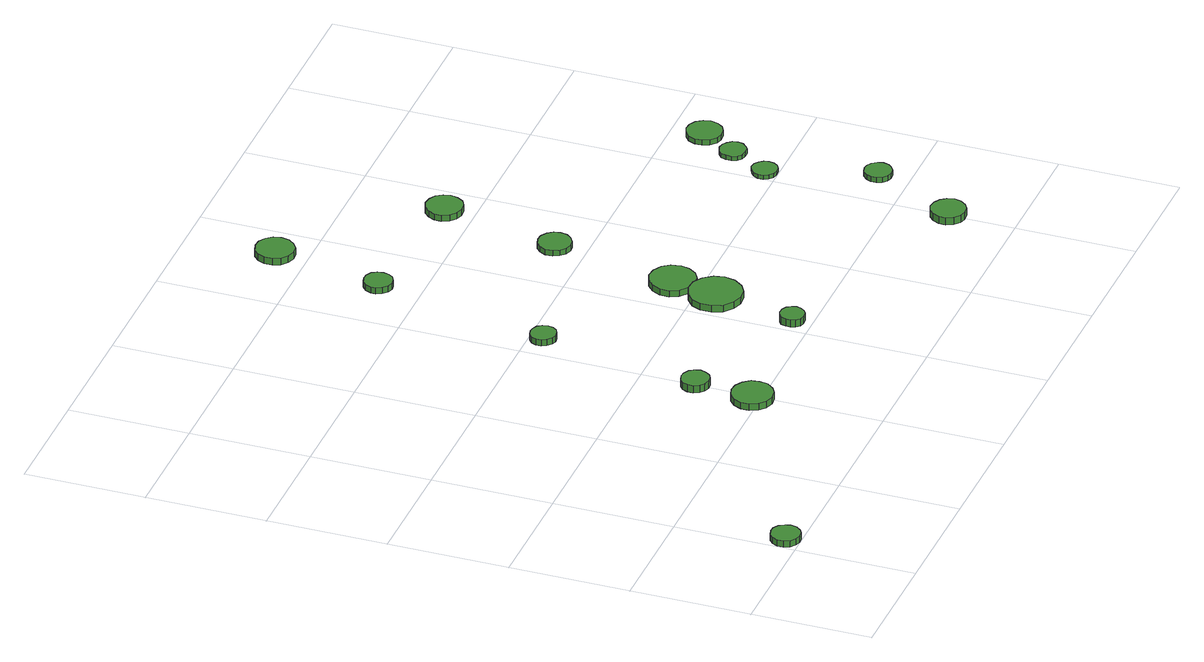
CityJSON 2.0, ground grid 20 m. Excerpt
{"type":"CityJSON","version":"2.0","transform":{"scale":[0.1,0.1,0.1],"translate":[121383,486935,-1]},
"CityObjects":{
"tree1":{"type":"SolitaryVegetationObject","attributes":{"function":"something"},"geometry":[{"type":"MultiSurface","lod":"1","boundaries":[[[0,1,2,3,4,5,6,7,8,9,10,11,12,13,14]],[[15,16,17,18,19,20,21,22,23,24,25,26,27,28,29]],[[0,29,28,1]],[[1,28,27,2]],[[2,27,26,3]],[[3,26,25,4]],[[4,25,24,5]],[[5,24,23,6]],[[6,23,22,7]],[[7,22,21,8]],[[8,21,20,9]],[[9,20,19,10]],[[10,19,18,11]],[[11,18,17,12]],[[12,17,16,13]],[[13,16,15,14]],[[14,15,29,0]]]}]},
"tree2":{"type":"SolitaryVegetationObject","attributes":{"function":"something"},"geometry":[{"type":"MultiSurface","lod":"1","boundaries":[[[30,31,32,33,34,35,36,37,38,39,40,41,42,43,44]],[[45,46,47,48,49,50,51,52,53,54,55,56,57,58,59]],[[30,59,58,31]],[[31,58,57,32]],[[32,57,56,33]],[[33,56,55,34]],[[34,55,54,35]],[[35,54,53,36]],[[36,53,52,37]],[[37,52,51,38]],[[38,51,50,39]],[[39,50,49,40]],[[40,49,48,41]],[[41,48,47,42]],[[42,47,46,43]],[[43,46,45,44]],[[44,45,59,30]]]}]},
"tree3":{"type":"SolitaryVegetationObject","attributes":{"function":"something"},"geometry":[{"type":"MultiSurface","lod":"1","boundaries":[[[60,61,62,63,64,65,66,67,68,69,70,71,72,73,74]],[[75,76,77,78,79,80,81,82,83,84,85,86,87,88,89]],[[60,89,88,61]],[[61,88,87,62]],[[62,87,86,63]],[[63,86,85,64]],[[64,85,84,65]],[[65,84,83,66]],[[66,83,82,67]],[[67,82,81,68]],[[68,81,80,69]],[[69,80,79,70]],[[70,79,78,71]],[[71,78,77,72]],[[72,77,76,73]],[[73,76,75,74]],[[74,75,89,60]]]}]},
"tree4":{"type":"SolitaryVegetationObject","attributes":{"function":"something"},"geometry":[{"type":"MultiSurface","lod":"1","boundaries":[[[90,91,92,93,94,95,96,97,98,99,100,101,102,103,104]],[[105,106,107,108,109,110,111,112,113,114,115,116,117,118,119]],[[90,119,118,91]],[[91,118,117,92]],[[92,117,116,93]],[[93,116,115,94]],[[94,115,114,95]],[[95,114,113,96]],[[96,113,112,97]],[[97,112,111,98]],[[98,111,110,99]],[[99,110,109,100]],[[100,109,108,101]],[[101,108,107,102]],[[102,107,106,103]],[[103,106,105,104]],[[104,105,119,90]]]}]},
"tree5":{"type":"SolitaryVegetationObject","attributes":{"function":"something"},"geometry":[{"type":"MultiSurface","lod":"1","boundaries":[[[120,121,122,123,124,125,126,127,128,129,130,131,132,133,134]],[[135,136,137,138,139,140,141,142,143,144,145,146,147,148,149]],[[120,149,148,121]],[[121,148,147,122]],[[122,147,146,123]],[[123,146,145,124]],[[124,145,144,125]],[[125,144,143,126]],[[126,143,142,127]],[[127,142,141,128]],[[128,141,140,129]],[[129,140,139,130]],[[130,139,138,131]],[[131,138,137,132]],[[132,137,136,133]],[[133,136,135,134]],[[134,135,149,120]]]}]},
"tree6":{"type":"SolitaryVegetationObject","attributes":{"function":"something"},"geometry":[{"type":"MultiSurface","lod":"1","boundaries":[[[150,151,152,153,154,155,156,157,158,159,160,161,162,163,164]],[[165,166,167,168,169,170,171,172,173,174,175,176,177,178,179]],[[150,179,178,151]],[[151,178,177,152]],[[152,177,176,153]],[[153,176,175,154]],[[154,175,174,155]],[[155,174,173,156]],[[156,173,172,157]],[[157,172,171,158]],[[158,171,170,159]],[[159,170,169,160]],[[160,169,168,161]],[[161,168,167,162]],[[162,167,166,163]],[[163,166,165,164]],[[164,165,179,150]]]}]},
"tree7":{"type":"SolitaryVegetationObject","attributes":{"function":"something"},"geometry":[{"type":"MultiSurface","lod":"1","boundaries":[[[180,181,182,183,184,185,186,187,188,189,190,191,192,193,194]],[[195,196,197,198,199,200,201,202,203,204,205,206,207,208,209]],[[180,209,208,181]],[[181,208,207,182]],[[182,207,206,183]],[[183,206,205,184]],[[184,205,204,185]],[[185,204,203,186]],[[186,203,202,187]],[[187,202,201,188]],[[188,201,200,189]],[[189,200,199,190]],[[190,199,198,191]],[[191,198,197,192]],[[192,197,196,193]],[[193,196,195,194]],[[194,195,209,180]]]}]},
"tree8":{"type":"SolitaryVegetationObject","attributes":{"function":"something"},"geometry":[{"type":"MultiSurface","lod":"1","boundaries":[[[210,211,212,213,214,215,216,217,218,219,220,221,222,223,224]],[[225,226,227,228,229,230,231,232,233,234,235,236,237,238,239]],[[210,239,238,211]],[[211,238,237,212]],[[212,237,236,213]],[[213,236,235,214]],[[214,235,234,215]],[[215,234,233,216]],[[216,233,232,217]],[[217,232,231,218]],[[218,231,230,219]],[[219,230,229,220]],[[220,229,228,221]],[[221,228,227,222]],[[222,227,226,223]],[[223,226,225,224]],[[224,225,239,210]]]}]},
"tree9":{"type":"SolitaryVegetationObject","attributes":{"function":"something"},"geometry":[{"type":"MultiSurface","lod":"1","boundaries":[[[240,241,242,243,244,245,246,247,248,249,250,251,252,253,254]],[[255,256,257,258,259,260,261,262,263,264,265,266,267,268,269]],[[240,269,268,241]],[[241,268,267,242]],[[242,267,266,243]],[[243,266,265,244]],[[244,265,264,245]],[[245,264,263,246]],[[246,263,262,247]],[[247,262,261,248]],[[248,261,260,249]],[[249,260,259,250]],[[250,259,258,251]],[[251,258,257,252]],[[252,257,256,253]],[[253,256,255,254]],[[254,255,269,240]]]}]},
"tree10":{"type":"SolitaryVegetationObject","attributes":{"function":"something"},"geometry":[{"type":"MultiSurface","lod":"1","boundaries":[[[270,271,272,273,274,275,276,277,278,279,280,281,282,283,284]],[[285,286,287,288,289,290,291,292,293,294,295,296,297,298,299]],[[270,299,298,271]],[[271,298,297,272]],[[272,297,296,273]],[[273,296,295,274]],[[274,295,294,275]],[[275,294,293,276]],[[276,293,292,277]],[[277,292,291,278]],[[278,291,290,279]],[[279,290,289,280]],[[280,289,288,281]],[[281,288,287,282]],[[282,287,286,283]],[[283,286,285,284]],[[284,285,299,270]]]}]},
"tree11":{"type":"SolitaryVegetationObject","attributes":{"function":"something"},"geometry":[{"type":"MultiSurface","lod":"1","boundaries":[[[300,301,302,303,304,305,306,307,308,309,310,311,312,313,314]],[[315,316,317,318,319,320,321,322,323,324,325,326,327,328,329]],[[300,329,328,301]],[[301,328,327,302]],[[302,327,326,303]],[[303,326,325,304]],[[304,325,324,305]],[[305,324,323,306]],[[306,323,322,307]],[[307,322,321,308]],[[308,321,320,309]],[[309,320,319,310]],[[310,319,318,311]],[[311,318,317,312]],[[312,317,316,313]],[[313,316,315,314]],[[314,315,329,300]]]}]},
"tree12":{"type":"SolitaryVegetationObject","attributes":{"function":"something"},"geometry":[{"type":"MultiSurface","lod":"1","boundaries":[[[330,331,332,333,334,335,336,337,338,339,340,341,342,343,344]],[[345,346,347,348,349,350,351,352,353,354,355,356,357,358,359]],[[330,359,358,331]],[[331,358,357,332]],[[332,357,356,333]],[[333,356,355,334]],[[334,355,354,335]],[[335,354,353,336]],[[336,353,352,337]],[[337,352,351,338]],[[338,351,350,339]],[[339,350,349,340]],[[340,349,348,341]],[[341,348,347,342]],[[342,347,346,343]],[[343,346,345,344]],[[344,345,359,330]]]}]},
"tree13":{"type":"SolitaryVegetationObject","attributes":{"function":"something"},"geometry":[{"type":"MultiSurface","lod":"1","boundaries":[[[360,361,362,363,364,365,366,367,368,369,370,371,372,373,374]],[[375,376,377,378,379,380,381,382,383,384,385,386,387,388,389]],[[360,389,388,361]],[[361,388,387,362]],[[362,387,386,363]],[[363,386,385,364]],[[364,385,384,365]],[[365,384,383,366]],[[366,383,382,367]],[[367,382,381,368]],[[368,381,380,369]],[[369,380,379,370]],[[370,379,378,371]],[[371,378,377,372]],[[372,377,376,373]],[[373,376,375,374]],[[374,375,389,360]]]}]},
"tree14":{"type":"SolitaryVegetationObject","attributes":{"function":"something"},"geometry":[{"type":"MultiSurface","lod":"1","boundaries":[[[390,391,392,393,394,395,396,397,398,399,400,401,402,403,404]],[[405,406,407,408,409,410,411,412,413,414,415,416,417,418,419]],[[390,419,418,391]],[[391,418,417,392]],[[392,417,416,393]],[[393,416,415,394]],[[394,415,414,395]],[[395,414,413,396]],[[396,413,412,397]],[[397,412,411,398]],[[398,411,410,399]],[[399,410,409,400]],[[400,409,408,401]],[[401,408,407,402]],[[402,407,406,403]],[[403,406,405,404]],[[404,405,419,390]]]}]},
"tree15":{"type":"SolitaryVegetationObject","attributes":{"function":"something"},"geometry":[{"type":"MultiSurface","lod":"1","boundaries":[[[420,421,422,423,424,425,426,427,428,429,430,431,432,433,434]],[[435,436,437,438,439,440,441,442,443,444,445,446,447,448,449]],[[420,449,448,421]],[[421,448,447,422]],[[422,447,446,423]],[[423,446,445,424]],[[424,445,444,425]],[[425,444,443,426]],[[426,443,442,427]],[[427,442,441,428]],[[428,441,440,429]],[[429,440,439,430]],[[430,439,438,431]],[[431,438,437,432]],[[432,437,436,433]],[[433,436,435,434]],[[434,435,449,420]]]}]},
"tree16":{"type":"SolitaryVegetationObject","attributes":{"function":"something"},"geometry":[{"type":"MultiSurface","lod":"1","boundaries":[[[450,451,452,453,454,455,456,457,458,459,460,461,462,463,464]],[[465,466,467,468,469,470,471,472,473,474,475,476,477,478,479]],[[450,479,478,451]],[[451,478,477,452]],[[452,477,476,453]],[[453,476,475,454]],[[454,475,474,455]],[[455,474,473,456]],[[456,473,472,457]],[[457,472,471,458]],[[458,471,470,459]],[[459,470,469,460]],[[460,469,468,461]],[[461,468,467,462]],[[462,467,466,463]],[[463,466,465,464]],[[464,465,479,450]]]}]}
},
"vertices":[
[51,25,17],[49,34,17],[43,43,17],[35,48,17],[25,49,17],[15,46,17],[7,39,17],[3,30,17],[3,20,17],[7,10,17],[15,4,17],[25,1,17],[35,2,17],[43,7,17],[49,15,17],[49,15,6],[43,7,6],[35,2,6],[25,1,6],[15,4,6],[7,10,6],[3,20,6],[3,30,6],[7,39,6],[15,46,6],[25,49,6],[35,48,6],[43,43,6],[49,34,6],[51,25,6],
[414,208,27],[412,222,27],[403,233,27],[391,240,27],[377,242,27],[363,238,27],[353,228,27],[347,215,27],[347,201,27],[353,188,27],[363,179,27],[377,174,27],[391,176,27],[403,183,27],[412,194,27],[412,194,15],[403,183,15],[391,176,15],[377,174,15],[363,179,15],[353,188,15],[347,201,15],[347,215,15],[353,228,15],[363,238,15],[377,242,15],[391,240,15],[403,233,15],[412,222,15],[414,208,15],
[420,308,23],[417,318,23],[412,325,23],[403,330,23],[394,331,23],[384,328,23],[377,322,23],[373,313,23],[373,303,23],[377,294,23],[384,288,23],[394,285,23],[403,286,23],[412,291,23],[417,299,23],[417,299,10],[412,291,10],[403,286,10],[394,285,10],[384,288,10],[377,294,10],[373,303,10],[373,313,10],[377,322,10],[384,328,10],[394,331,10],[403,330,10],[412,325,10],[417,318,10],[420,308,10],
[470,578,17],[468,587,17],[463,594,17],[455,598,17],[446,599,17],[438,597,17],[431,591,17],[427,583,17],[427,574,17],[431,566,17],[438,560,17],[446,557,17],[455,558,17],[463,562,17],[468,569,17],[468,569,6],[463,562,6],[455,558,6],[446,557,6],[438,560,6],[431,566,6],[427,574,6],[427,583,6],[431,591,6],[438,597,6],[446,599,6],[455,598,6],[463,594,6],[468,587,6],[470,578,6],
[645,231,23],[643,239,23],[638,246,23],[631,250,23],[622,251,23],[614,248,23],[608,243,23],[605,235,23],[605,227,23],[608,219,23],[614,213,23],[622,211,23],[631,212,23],[638,216,23],[643,223,23],[643,223,10],[638,216,10],[631,212,10],[622,211,10],[614,213,10],[608,219,10],[605,227,10],[605,235,10],[608,243,10],[614,248,10],[622,251,10],[631,250,10],[638,246,10],[643,239,10],[645,231,10],
[695,368,19],[691,385,19],[680,400,19],[665,409,19],[647,411,19],[630,405,19],[616,393,19],[609,377,19],[609,359,19],[616,342,19],[630,330,19],[647,324,19],[665,326,19],[680,335,19],[691,350,19],[691,350,7],[680,335,7],[665,326,7],[647,324,7],[630,330,7],[616,342,7],[609,359,7],[609,377,7],[616,393,7],[630,405,7],[647,411,7],[665,409,7],[680,400,7],[691,385,7],[695,368,7],
[529,871,17],[527,881,17],[522,889,17],[513,894,17],[504,895,17],[495,892,17],[487,885,17],[483,876,17],[483,867,17],[487,858,17],[495,851,17],[504,848,17],[513,849,17],[522,854,17],[527,862,17],[527,862,6],[522,854,6],[513,849,6],[504,848,6],[495,851,6],[487,858,6],[483,867,6],[483,876,6],[487,885,6],[495,892,6],[504,895,6],[513,894,6],[522,889,6],[527,881,6],[529,871,6],
[705,444,17],[702,460,17],[693,472,17],[679,480,17],[663,482,17],[649,477,17],[637,466,17],[630,452,17],[630,436,17],[637,422,17],[649,411,17],[663,407,17],[679,408,17],[693,416,17],[702,429,17],[702,429,6],[693,416,6],[679,408,6],[663,407,6],[649,411,6],[637,422,6],[630,436,6],[630,452,6],[637,466,6],[649,477,6],[663,482,6],[679,480,6],[693,472,6],[702,460,6],[705,444,6],
[570,1054,18],[567,1067,18],[559,1077,18],[548,1084,18],[535,1085,18],[522,1081,18],[512,1072,18],[507,1060,18],[507,1047,18],[512,1035,18],[522,1026,18],[535,1022,18],[548,1023,18],[559,1030,18],[567,1041,18],[567,1041,6],[559,1030,6],[548,1023,6],[535,1022,6],[522,1026,6],[512,1035,6],[507,1047,6],[507,1060,6],[512,1072,6],[522,1081,6],[535,1085,6],[548,1084,6],[559,1077,6],[567,1067,6],[570,1054,6],
[734,653,16],[732,664,16],[725,673,16],[715,679,16],[704,680,16],[693,677,16],[685,669,16],[680,659,16],[680,647,16],[685,637,16],[693,629,16],[704,626,16],[715,627,16],[725,633,16],[732,642,16],[732,642,6],[725,633,6],[715,627,6],[704,626,6],[693,629,6],[685,637,6],[680,647,6],[680,659,6],[685,669,6],[693,677,6],[704,680,6],[715,679,6],[725,673,6],[732,664,6],[734,653,6],
[777,850,17],[774,862,17],[767,872,17],[756,878,17],[743,880,17],[731,876,17],[722,867,17],[717,856,17],[717,844,17],[722,832,17],[731,824,17],[743,820,17],[756,821,17],[767,827,17],[774,838,17],[774,838,6],[767,827,6],[756,821,6],[743,820,6],[731,824,6],[722,832,6],[717,844,6],[717,856,6],[722,867,6],[731,876,6],[743,880,6],[756,878,6],[767,872,6],[774,862,6],[777,850,6],
[1025,108,23],[1022,120,23],[1015,129,23],[1005,135,23],[993,137,23],[982,133,23],[973,125,23],[968,114,23],[968,102,23],[973,91,23],[982,83,23],[993,80,23],[1005,81,23],[1015,87,23],[1022,97,23],[1022,97,10],[1015,87,10],[1005,81,10],[993,80,10],[982,83,10],[973,91,10],[968,102,10],[968,114,10],[973,125,10],[982,133,10],[993,137,10],[1005,135,10],[1015,129,10],[1022,120,10],[1025,108,10],
[1043,421,14],[1041,429,14],[1036,436,14],[1029,441,14],[1020,442,14],[1012,439,14],[1005,433,14],[1001,425,14],[1001,416,14],[1005,408,14],[1012,402,14],[1020,400,14],[1029,401,14],[1036,405,14],[1041,412,14],[1041,412,7],[1036,405,7],[1029,401,7],[1020,400,7],[1012,402,7],[1005,408,7],[1001,416,7],[1001,425,7],[1005,433,7],[1012,439,7],[1020,442,7],[1029,441,7],[1036,436,7],[1041,429,7],[1043,421,7],
[1097,252,16],[1095,261,16],[1089,269,16],[1081,274,16],[1072,275,16],[1063,272,16],[1056,265,16],[1052,257,16],[1052,248,16],[1056,239,16],[1063,233,16],[1072,230,16],[1081,231,16],[1089,236,16],[1095,243,16],[1095,243,7],[1089,236,7],[1081,231,7],[1072,230,7],[1063,233,7],[1056,239,7],[1052,248,7],[1052,257,7],[1056,265,7],[1063,272,7],[1072,275,7],[1081,274,7],[1089,269,7],[1095,261,7],[1097,252,7],
[1080,486,14],[1078,495,14],[1072,502,14],[1065,507,14],[1056,508,14],[1047,505,14],[1040,499,14],[1037,491,14],[1037,482,14],[1040,473,14],[1047,467,14],[1056,465,14],[1065,465,14],[1072,470,14],[1078,477,14],[1078,477,6],[1072,470,6],[1065,465,6],[1056,465,6],[1047,467,6],[1040,473,6],[1037,482,6],[1037,491,6],[1040,499,6],[1047,505,6],[1056,508,6],[1065,507,6],[1072,502,6],[1078,495,6],[1080,486,6],
[1122,546,15],[1119,558,15],[1112,568,15],[1101,574,15],[1089,575,15],[1078,571,15],[1069,563,15],[1064,552,15],[1064,540,15],[1069,529,15],[1078,520,15],[1089,517,15],[1101,518,15],[1112,524,15],[1119,534,15],[1119,534,6],[1112,524,6],[1101,518,6],[1089,517,6],[1078,520,6],[1069,529,6],[1064,540,6],[1064,552,6],[1069,563,6],[1078,571,6],[1089,575,6],[1101,574,6],[1112,568,6],[1119,558,6],[1122,546,6]
]}
